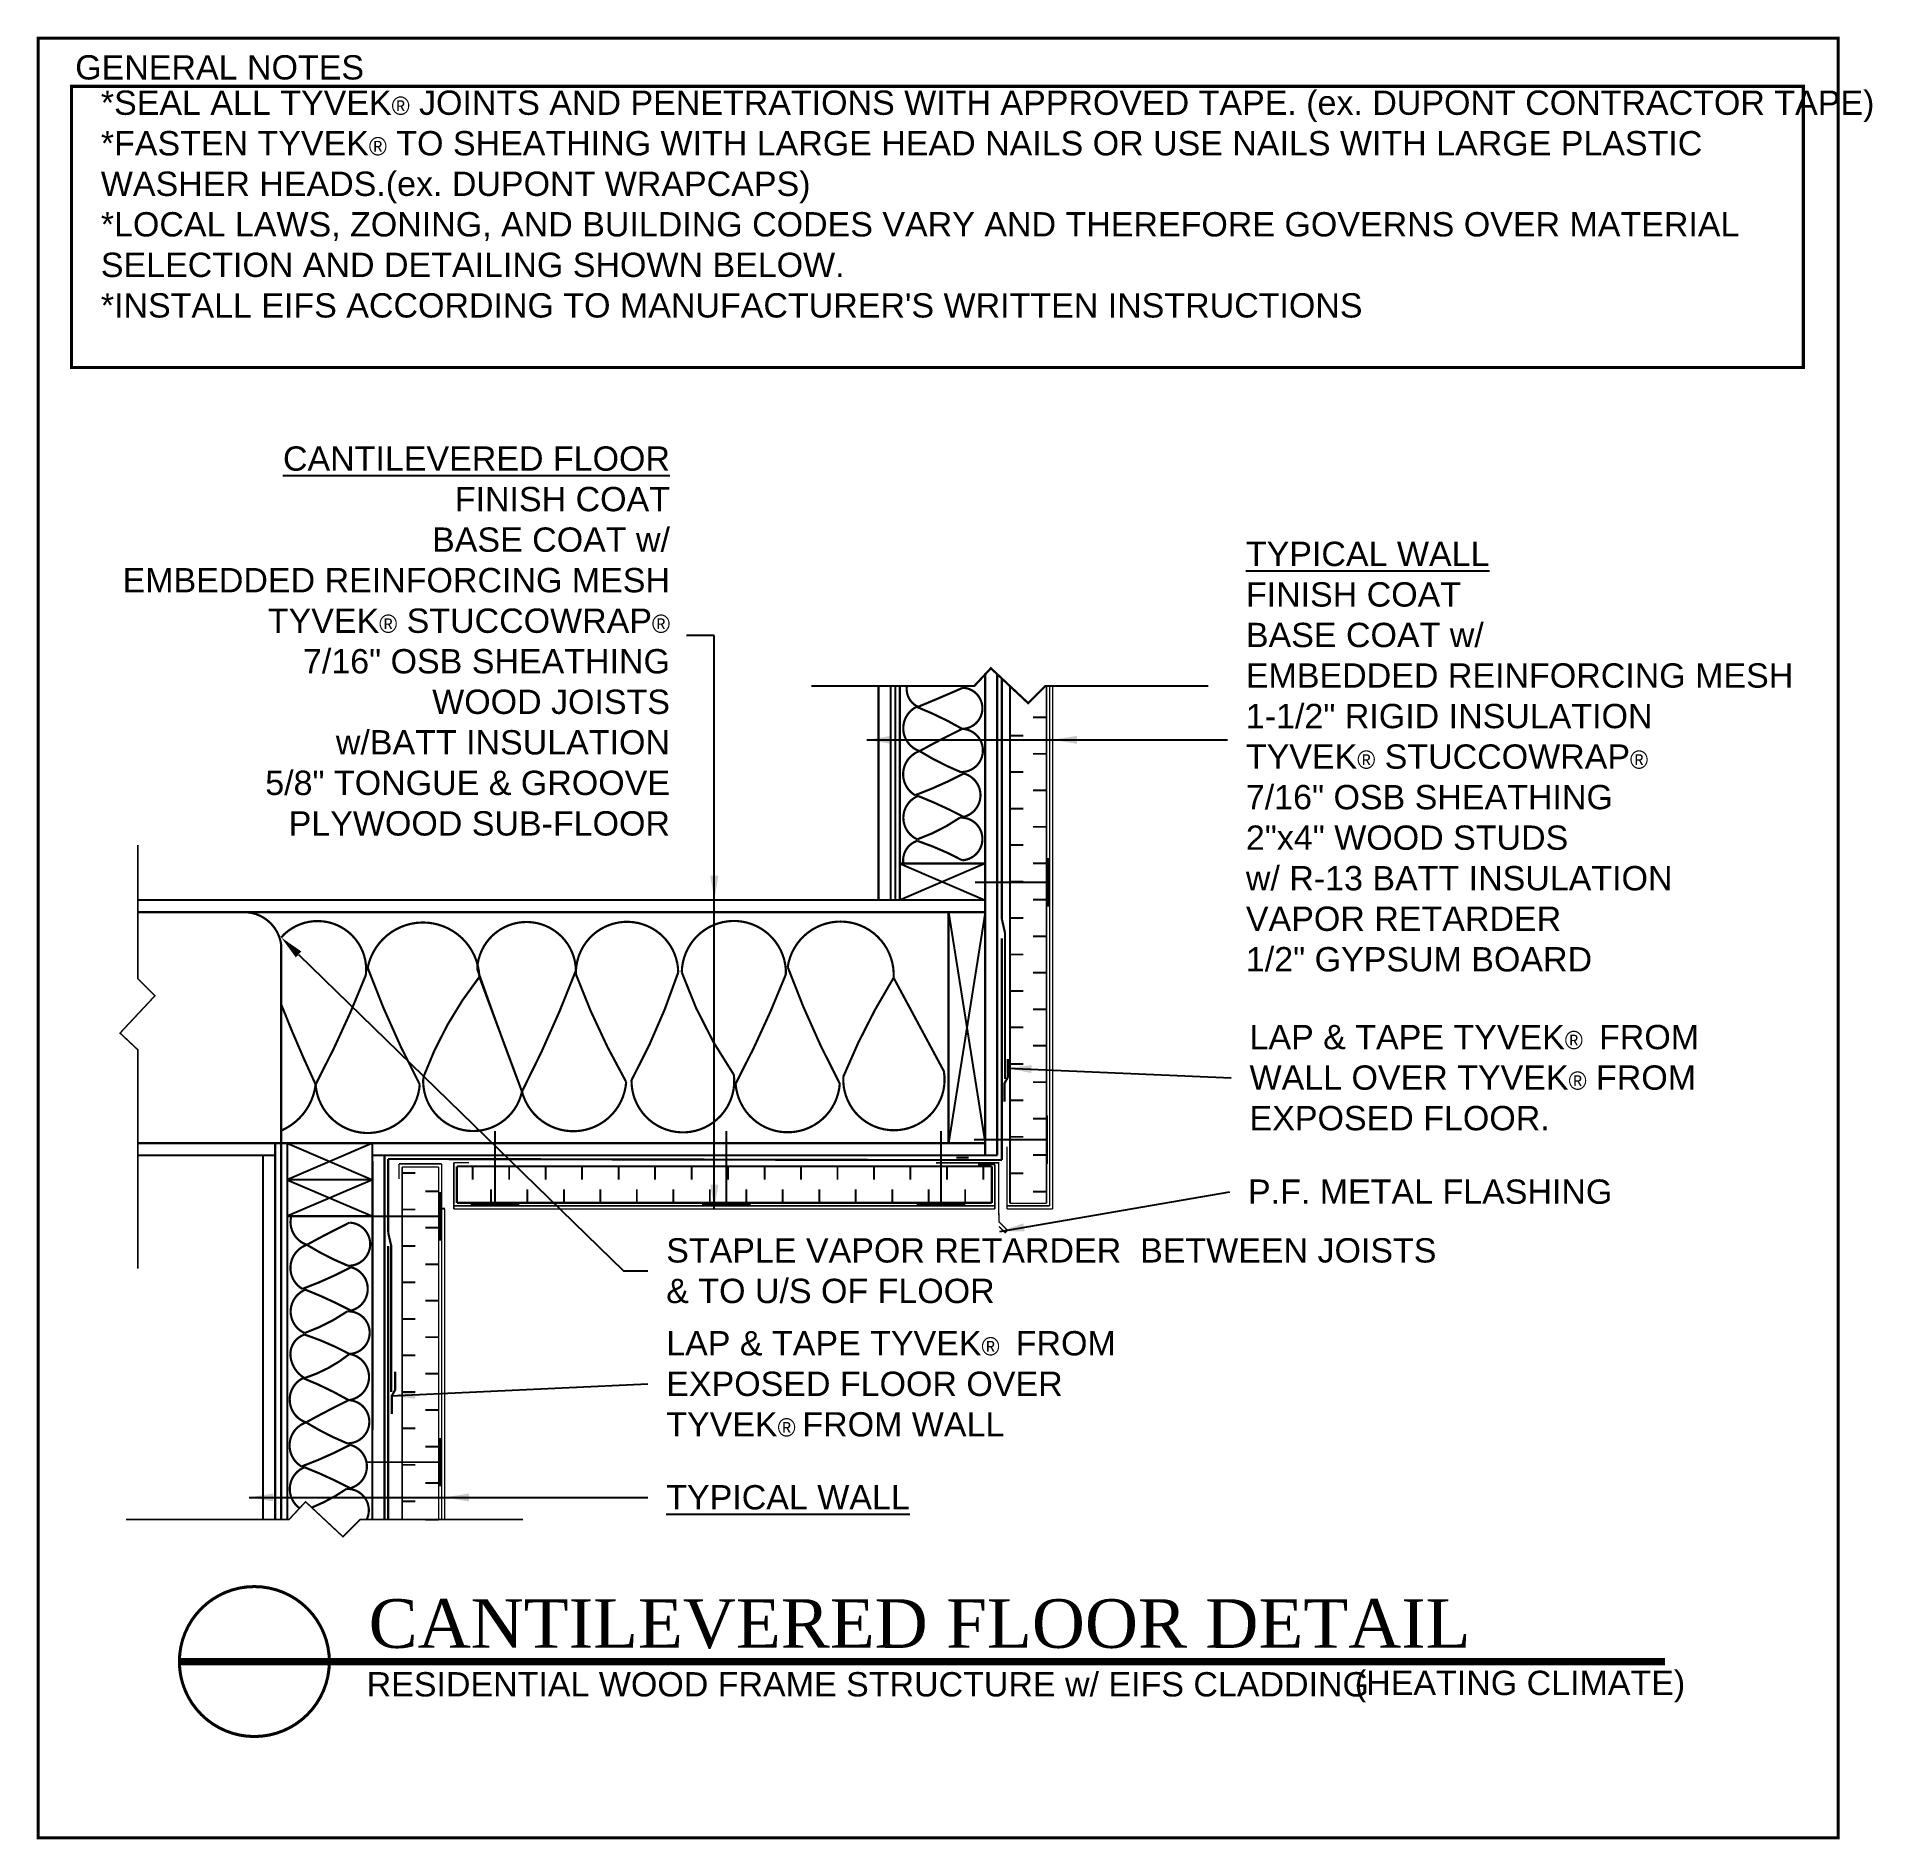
# Model space of a CAD drawing. Extents: x -7.1 to 68.3, y 348.1 to 422.2.
import ezdxf

# ---------------------------------------------------------------- set-up
doc = ezdxf.new("R2010")
doc.units = 0
doc.header["$MEASUREMENT"] = 0
doc.linetypes.add('CENTER', pattern=[2, 1.25, -0.25, 0.25, -0.25])
doc.linetypes.add('DASHED', pattern=[0.75, 0.5, -0.25])
doc.layers.get('0').update_dxf_attribs({"linetype": 'CONTINUOUS'})
for name, color, linetype in [('CLADDING', 7, 'CONTINUOUS'), ('FASTENING', 1, 'CONTINUOUS'), ('FLASHING', 124, 'CONTINUOUS'), ('INSULATION', 40, 'CONTINUOUS'), ('STRUCTURE', 7, 'CONTINUOUS'), ('TEXT', 7, 'CONTINUOUS'), ('TITLE', 7, 'CONTINUOUS'), ('TYVEK', 5, 'DASHED'), ('VAPOURBARRIER', 114, 'CENTER'), ('WINDOW', 7, 'CONTINUOUS')]:
    doc.layers.add(name, color=color, linetype=linetype)
doc.styles.add('DETAILS', font='sanss___.ttf', dxfattribs={"height": 1})
doc.styles.add('TITLE', font='TIMES.TTF', dxfattribs={"height": 2})
doc.dimstyles.new('TYVEKDETAILS', dxfattribs={"dimtxt": 1.5, "dimasz": 1, "dimexe": 0.75, "dimexo": 0.75, "dimgap": 0.75, "dimtad": 0, "dimtih": 1, "dimtoh": 1, "dimdec": 4, "dimzin": 0, "dimtxsty": 'DETAILS', "dimcen": 0.0625, "dimazin": 3, "dimtfac": 1, "dimtdec": 4, "dimtofl": 0, "dimtmove": 0, "dimatfit": 3, "dimtolj": 1, "dimtzin": 0})

# ---------------------------------------------------------------- blocks, each defined once
blk = doc.blocks.new('A$C62347D60')
at = {"const_width": 0.125}
blk.add_lwpolyline([(0.062, 0.062), (74.062, 0.062), (74.062, 74.062), (0.062, 74.062)], close=True, dxfattribs=at)
blk.add_lwpolyline([(8.949, 10.392, -1), (8.949, 4.226, -1), (8.949, 10.392, -0.7496)], format="xyb", dxfattribs=at)
at = {"layer": 'TITLE', "const_width": 0.125}
blk.add_lwpolyline([(1.428, 72.084), (72.635, 72.084), (72.635, 60.518), (1.428, 60.518)], close=True, dxfattribs=at)
at = {"layer": 'TITLE', "insert": (1.583, 73.365), "char_height": 1, "width": 19.25, "attachment_point": 1, "style": 'DETAILS'}
blk.add_mtext('GENERAL NOTES', dxfattribs=at)
blk = doc.blocks.new('A$C23C84D14')
at = {"layer": 'WINDOW'}
blk.add_blockref('A$C62347D60', (0, 0), dxfattribs=at)

msp = doc.modelspace()

# ---------------------------------------------------------------- linework, layer by layer
at = {"const_width": 0.06}
for points in [[(-2.971, 371.593), (-2.971, 380.59), (-3.701, 381.273), (-2.264, 382.809), (-2.971, 383.516), (-2.971, 389.002)], [(-3.458, 361.27), (3.245, 361.27), (3.928, 362), (5.464, 360.563), (6.171, 361.27), (12.874, 361.27)]]:
    msp.add_lwpolyline(points, dxfattribs=at)
at = {"layer": 'CLADDING'}
msp.add_line((9.647, 374.043), (9.522, 374.043), dxfattribs=at)
at = {"layer": 'CLADDING', "const_width": 0.06}
for points in [[(34.517, 395.546), (34.517, 374.168)], [(34.642, 395.546), (34.642, 374.043)], [(32.767, 376.6), (32.767, 374.043)], [(9.522, 375.895), (7.772, 375.895)], [(7.772, 375.27), (7.772, 375.895)], [(9.522, 372.835), (9.522, 375.895)], [(9.522, 361.27), (9.522, 375.895)], [(10.022, 374.043), (10.022, 375.941)], [(10.647, 375.941), (10.022, 375.941)], [(31.574, 375.869), (32.267, 375.869)], [(32.267, 374.043), (32.267, 375.869)], [(9.647, 361.27), (9.647, 374.043)], [(32.267, 374.168), (10.022, 374.168)], [(32.267, 374.043), (10.022, 374.043)], [(34.517, 374.168), (32.767, 374.168)], [(34.642, 374.043), (32.767, 374.043)]]:
    msp.add_lwpolyline(points, dxfattribs=at)
at = {"layer": 'FASTENING'}
for points, const_width in [([(31.448, 387.478), (34.448, 387.478), (34.448, 388.478), (34.448, 386.478)], 0.08), ([(31.414, 376.895), (34.414, 376.895), (34.414, 377.895), (34.414, 375.895)], 0.08), ([(11.715, 377.243), (11.715, 374.243), (12.715, 374.243), (10.715, 374.243)], 0.08), ([(21.232, 377.243), (21.232, 374.243), (22.232, 374.243), (20.232, 374.243)], 0.08), ([(30.048, 377.243), (30.048, 374.243), (31.048, 374.243), (29.048, 374.243)], 0.08), ([(30.689, 376.151), (31.189, 376.151)], 0.09), ([(6.473, 373.736), (9.473, 373.736), (9.473, 374.736), (9.473, 372.736)], 0.08), ([(6.473, 363.629), (9.473, 363.629), (9.473, 364.629), (9.473, 362.629)], 0.08)]:
    msp.add_lwpolyline(points, dxfattribs=dict(at, const_width=const_width))
at = {"layer": 'FASTENING', "color": 112, "const_width": 0.09}
for points in [[(32.802, 380.209), (32.802, 379.459), (32.666, 379.21), (32.666, 378.46)], [(7.61, 367.353), (7.61, 366.603), (7.474, 366.355), (7.474, 365.605)]]:
    msp.add_lwpolyline(points, dxfattribs=at)
at = {"layer": 'FLASHING', "const_width": 0.06}
msp.add_lwpolyline([(29.851, 375.937), (32.427, 375.937), (32.427, 373.876), (32.435, 373.769), (32.435, 373.519), (32.789, 373.166), (32.789, 373.166), (32.689, 373.066), (32.435, 373.319)], dxfattribs=at)
at = {"layer": 'INSULATION', "const_width": 0.09}
for points in [[(28.652, 395.546, 0.336461), (29.111, 394.69, 0.005769), (30.957, 395.475, -0.962753), (30.926, 393.784, 0.036839), (29.049, 394.69, 0.66635), (29.172, 392.87, -0.011745), (30.926, 393.784, -0.991477), (30.864, 392.008, -0.042055), (29.172, 392.87, 0.636976), (28.988, 391.055, 0.033771), (30.988, 391.947, -0.771237), (30.988, 390.163, 0.02843), (29.111, 391.024, 0.661486), (29.08, 389.241, 0.065918), (30.834, 390.133, -0.997476), (30.926, 388.38, 0.044094), (29.08, 389.179, 0.3675), (28.505, 388.244)], [(11.073, 383.583), (12.825, 378.867, -0.934424), (8.769, 379.456, -0.077731), (11.073, 383.583, 0.889373), (6.481, 383.96, 0.033771), (8.622, 379.161, -0.932497), (4.341, 379.161, 0.02843), (6.408, 383.665, 0.731184), (2.924, 385.207, 0.731184)], [(28.105, 383.547), (30.171, 379.707, -1.120916), (26.039, 379.485, -0.042055), (28.105, 383.547, 0.955215), (23.751, 383.99, 0.033771), (25.891, 379.19, -0.932497), (21.61, 379.19, 0.02843), (23.677, 383.694, 1.006035), (19.396, 383.768, 0.065918), (21.537, 379.559, -1.071863), (17.33, 379.338, 0.044094), (19.249, 383.768, 1.007041), (15.042, 383.694, 0.04039), (17.109, 379.264, -0.84882), (12.825, 378.867, 0.027786), (15.042, 383.842, 0.967203), (10.983, 383.916, 0.005895), (12.825, 378.867, 0.149052)], [(2.924, 382.457, 0.016382), (4.341, 379.161, -0.267376), (2.924, 377.263, -0.267376)], [(3.34, 373.744, 0.390452), (3.981, 372.567, -0.011745), (5.735, 373.481, -0.991477), (5.673, 371.706, -0.042055), (3.981, 372.567, 0.636976), (3.796, 370.753, 0.033771), (5.796, 371.645, -0.771237), (5.796, 369.861, 0.02843), (3.92, 370.722, 0.661486), (3.889, 368.939, 0.065918), (5.642, 369.83, -0.997476), (5.735, 368.078, 0.044094), (3.889, 368.877, 0.3675), (3.313, 367.942)], [(3.313, 367.942, 0.225724), (3.884, 367.086, 0.091851), (5.735, 368.078, -0.862957), (5.699, 366.179, 0.036839), (3.823, 367.086, 0.66635), (3.946, 365.265, -0.011745), (5.699, 366.179, -0.991477), (5.638, 364.404, -0.042055), (3.946, 365.265, 0.636976), (3.761, 363.451, 0.033771), (5.761, 364.342, -0.771237), (5.761, 362.559, 0.02843), (3.884, 363.42, 0.589879), (3.681, 361.736, 0.589879)], [(4.183, 361.761, 0.054132), (5.607, 362.528, -0.569603), (6.441, 361.27)]]:
    msp.add_lwpolyline(points, format="xyb", dxfattribs=at)
at = {"layer": 'INSULATION', "color": 202}
for points, const_width in [([(32.892, 395.538), (32.892, 374.277)], 0.09), ([(34.392, 395.546), (34.392, 374.277)], 0.06), ([(34.392, 394.256), (33.842, 394.256)], 0.08), ([(33.442, 393.506), (32.892, 393.506)], 0.08), ([(34.392, 392.756), (33.842, 392.756)], 0.08), ([(33.442, 392.006), (32.892, 392.006)], 0.08), ([(34.392, 391.256), (33.842, 391.256)], 0.08), ([(33.442, 390.506), (32.892, 390.506)], 0.08), ([(34.392, 389.756), (33.842, 389.756)], 0.08), ([(33.442, 389.006), (32.892, 389.006)], 0.08), ([(34.392, 388.256), (33.842, 388.256)], 0.08), ([(34.392, 386.756), (33.842, 386.756)], 0.08), ([(33.442, 386.006), (32.892, 386.006)], 0.08), ([(34.392, 385.256), (33.842, 385.256)], 0.08), ([(33.442, 384.506), (32.892, 384.506)], 0.08), ([(34.392, 383.756), (33.842, 383.756)], 0.08), ([(33.442, 383.006), (32.892, 383.006)], 0.08), ([(34.392, 382.256), (33.842, 382.256)], 0.08), ([(33.442, 381.506), (32.892, 381.506)], 0.08), ([(34.392, 380.756), (33.842, 380.756)], 0.08), ([(33.442, 380.006), (32.892, 380.006)], 0.08), ([(34.392, 379.256), (33.842, 379.256)], 0.08), ([(33.442, 378.506), (32.892, 378.506)], 0.08), ([(34.392, 377.756), (33.842, 377.756)], 0.08), ([(33.442, 377.006), (32.892, 377.006)], 0.06), ([(32.142, 375.793), (32.142, 374.293)], 0.1), ([(34.392, 376.256), (33.842, 376.256)], 0.08), ([(8.447, 375.52), (7.897, 375.52)], 0.08), ([(9.397, 375.77), (7.897, 375.77)], 0.06), ([(7.897, 375.77), (7.897, 361.27)], 0.06), ([(9.397, 375.77), (9.397, 361.27)], 0.06), ([(32.142, 375.793), (10.147, 375.793)], 0.09), ([(10.147, 374.293), (10.147, 375.793)], 0.09), ([(10.798, 375.793), (10.798, 375.243)], 0.08), ([(12.298, 375.793), (12.298, 375.243)], 0.08), ([(13.798, 375.793), (13.798, 375.243)], 0.08), ([(15.298, 375.793), (15.298, 375.243)], 0.08), ([(16.798, 375.793), (16.798, 375.243)], 0.08), ([(18.298, 375.793), (18.298, 375.243)], 0.08), ([(19.798, 375.793), (19.798, 375.243)], 0.08), ([(21.298, 375.793), (21.298, 375.243)], 0.08), ([(22.798, 375.793), (22.798, 375.243)], 0.08), ([(24.298, 375.793), (24.298, 375.243)], 0.08), ([(25.798, 375.793), (25.798, 375.243)], 0.08), ([(27.298, 375.793), (27.298, 375.243)], 0.08), ([(28.798, 375.793), (28.798, 375.243)], 0.08), ([(30.298, 375.793), (30.298, 375.243)], 0.08), ([(31.798, 375.793), (31.798, 375.243)], 0.08), ([(33.442, 375.506), (32.892, 375.506)], 0.08), ([(9.397, 374.77), (8.847, 374.77)], 0.08), ([(32.142, 374.293), (10.147, 374.293)], 0.09), ([(11.548, 374.843), (11.548, 374.293)], 0.08), ([(13.048, 374.843), (13.048, 374.293)], 0.08), ([(14.548, 374.843), (14.548, 374.293)], 0.08), ([(14.548, 374.843), (14.548, 374.293)], 0.08), ([(16.048, 374.843), (16.048, 374.293)], 0.08), ([(17.548, 374.843), (17.548, 374.293)], 0.08), ([(17.548, 374.843), (17.548, 374.293)], 0.08), ([(19.048, 374.843), (19.048, 374.293)], 0.08), ([(20.548, 374.843), (20.548, 374.293)], 0.08), ([(22.048, 374.843), (22.048, 374.293)], 0.08), ([(23.548, 374.843), (23.548, 374.293)], 0.08), ([(23.548, 374.843), (23.548, 374.293)], 0.08), ([(25.048, 374.843), (25.048, 374.293)], 0.08), ([(26.548, 374.843), (26.548, 374.293)], 0.08), ([(26.548, 374.843), (26.548, 374.293)], 0.08), ([(28.048, 374.843), (28.048, 374.293)], 0.08), ([(29.548, 374.843), (29.548, 374.293)], 0.08), ([(31.048, 374.843), (31.048, 374.293)], 0.08), ([(34.392, 374.756), (33.842, 374.756)], 0.08), ([(8.447, 374.02), (7.897, 374.02)], 0.08), ([(34.392, 374.277), (32.892, 374.277)], 0.06), ([(9.397, 373.27), (8.847, 373.27)], 0.08), ([(9.397, 373.27), (8.847, 373.27)], 0.08), ([(8.447, 372.52), (7.897, 372.52)], 0.08), ([(9.397, 371.77), (8.847, 371.77)], 0.08), ([(9.397, 371.77), (8.847, 371.77)], 0.08), ([(9.397, 371.77), (8.847, 371.77)], 0.08), ([(8.447, 371.02), (7.897, 371.02)], 0.08), ([(9.397, 370.27), (8.847, 370.27)], 0.08), ([(9.397, 370.27), (8.847, 370.27)], 0.08), ([(9.397, 370.27), (8.847, 370.27)], 0.08), ([(8.447, 369.52), (7.897, 369.52)], 0.08), ([(9.397, 368.77), (8.847, 368.77)], 0.08), ([(9.397, 368.77), (8.847, 368.77)], 0.08), ([(9.397, 368.77), (8.847, 368.77)], 0.08), ([(8.447, 368.02), (7.897, 368.02)], 0.08), ([(9.397, 367.27), (8.847, 367.27)], 0.08), ([(8.447, 366.52), (7.897, 366.52)], 0.08), ([(9.397, 365.77), (8.847, 365.77)], 0.08), ([(9.397, 365.77), (8.847, 365.77)], 0.08), ([(8.447, 365.02), (7.897, 365.02)], 0.08), ([(9.397, 364.27), (8.847, 364.27)], 0.08), ([(9.397, 364.27), (8.847, 364.27)], 0.08), ([(8.447, 363.52), (7.897, 363.52)], 0.08), ([(9.397, 362.77), (8.847, 362.77)], 0.08), ([(9.397, 362.77), (8.847, 362.77)], 0.08), ([(8.447, 362.02), (7.897, 362.02)], 0.08), ([(9.397, 361.27), (8.847, 361.27)], 0.08)]:
    msp.add_lwpolyline(points, dxfattribs=dict(at, const_width=const_width))
at = {"layer": 'INSULATION', "const_width": 0.08}
for points in [[(33.442, 387.506), (32.892, 387.506)], [(20.548, 374.843), (20.548, 374.293)]]:
    msp.add_lwpolyline(points, dxfattribs=at)
at = {"layer": 'INSULATION', "color": 140, "const_width": 0.08}
for points in [[(9.397, 365.77), (8.847, 365.77)], [(9.397, 364.27), (8.847, 364.27)], [(9.397, 362.77), (8.847, 362.77)]]:
    msp.add_lwpolyline(points, dxfattribs=at)
at = {"layer": 'STRUCTURE'}
for p, q in [((28.366, 386.744), (28.366, 395.546)), ((31.866, 388.244), (28.366, 386.744)), ((28.366, 388.244), (31.866, 386.744)), ((31.866, 386.744), (28.366, 386.744)), ((31.866, 386.244), (30.366, 376.744)), ((30.366, 386.244), (31.866, 376.744)), ((6.675, 376.744), (3.175, 375.244)), ((3.175, 376.744), (6.675, 375.244)), ((6.675, 366.508), (6.675, 376.008)), ((6.675, 376.008), (6.675, 364.973)), ((3.175, 375.244), (6.675, 373.744)), ((6.675, 375.244), (3.175, 373.744)), ((6.675, 375.801), (6.675, 366.635))]:
    msp.add_line(p, q, dxfattribs=at)
for points, const_width in [([(27.485, 395.586), (27.485, 386.744), (27.985, 386.744), (27.985, 395.586)], 0.09), ([(28.366, 395.586), (28.366, 386.744), (31.866, 386.744), (31.866, 396.061)], 0.09), ([(31.866, 396.022), (31.866, 376.244)], 0.1), ([(32.366, 396.031), (32.366, 376.244)], 0.09), ([(31.866, 388.244), (28.366, 388.244)], 0.09), ([(31.866, 386.744), (-2.971, 386.744)], 0.09), ([(31.866, 386.244), (-2.971, 386.244)], 0.09), ([(30.366, 386.244), (30.366, 376.744)], 0.1), ([(31.866, 380.744), (31.866, 376.244)], 0.09), ([(-2.971, 376.744), (31.866, 376.744), (31.866, 376.244), (6.675, 376.244)], 0.09), ([(-1.61, 376.744), (2.675, 376.744), (2.675, 376.244), (-2.971, 376.244)], 0.09), ([(3.175, 361.27), (3.175, 376.744), (6.675, 376.744), (6.675, 361.27)], 0.09), ([(3.175, 376.744), (3.175, 361.27)], 0.09), ([(6.675, 376.744), (6.675, 366.389)], 0.09), ([(2.175, 361.27), (2.175, 376.244), (2.675, 376.244), (2.675, 361.27)], 0.09), ([(31.866, 376.244), (6.675, 376.244)], 0.09), ([(7.175, 376.244), (7.175, 361.27)], 0.09), ([(31.866, 376.244), (32.366, 376.244)], 0.09), ([(6.675, 375.244), (3.175, 375.244)], 0.09), ([(6.675, 373.744), (3.175, 373.744)], 0.09)]:
    msp.add_lwpolyline(points, dxfattribs=dict(at, const_width=const_width))
at = {"layer": 'TEXT', "const_width": 0.09}
msp.add_lwpolyline([(24.718, 395.546), (31.421, 395.546), (32.104, 396.276), (33.64, 394.839), (34.347, 395.546), (41.05, 395.546)], dxfattribs=at)
at = {"layer": 'TEXT'}
msp.add_lwpolyline([(3.641, 384.509), (17.006, 371.498), (18.006, 371.498)], dxfattribs=at)
msp.add_solid([(3.524, 384.39), (2.924, 385.207), (3.757, 384.629)], dxfattribs=at)
at = {"layer": 'TITLE', "const_width": 0.3}
msp.add_lwpolyline([(-1.26, 355.43), (59.826, 355.43)], dxfattribs=at)
at = {"layer": 'TYVEK', "const_width": 0.09}
for points in [[(32.558, 395.852), (32.558, 385.952)], [(32.558, 385.952), (32.683, 385.403)], [(32.558, 385.169), (32.558, 376.052)], [(32.683, 385.403), (32.683, 379.383)], [(29.844, 376.052), (7.32, 376.098)], [(7.32, 376.098), (7.32, 373.088)], [(29.844, 376.052), (32.558, 376.052)], [(7.32, 373.088), (7.445, 372.539)], [(7.32, 372.52), (7.32, 367.017), (7.32, 361.27)], [(7.445, 372.539), (7.445, 366.52)]]:
    msp.add_lwpolyline(points, dxfattribs=at)
at = {"layer": 'VAPOURBARRIER', "linetype": 'CENTER', "const_width": 0.09}
msp.add_lwpolyline([(28.175, 395.586), (28.175, 386.744)], dxfattribs=at)
at = {"layer": 'VAPOURBARRIER'}
msp.add_lwpolyline([(2.924, 361.27, 0.09, 0.09, 0), (2.924, 384.907, 0.09, 0.09, 0.359026), (1.483, 386.244, 0, 0, 0)], format="xyseb", dxfattribs=at)

# ---------------------------------------------------------------- block references
at = {"layer": 'INSULATION'}
msp.add_blockref('A$C23C84D14', (-7.127, 348.121), dxfattribs=at)

# ---------------------------------------------------------------- texts
at = {"layer": 'STRUCTURE', "char_height": 1, "attachment_point": 4, "style": 'DETAILS'}
for s, insert in [('LAP & TAPE TYVEK\\fSymbol|b0|i0|c2|p18;\\H0.75;â \\fSansSerif|b0|i0|c2|p2;\\H1; FROM \\PWALL OVER TYVEK\\fSymbol|b0|i0|c2|p18;\\H0.75;â\\fSansSerif|b0|i0|c2|p2;\\H1; FROM \\PEXPOSED FLOOR.  ', (42.739, 379.437)), ('P.F. METAL FLASHING', (42.676, 374.746)), ('STAPLE VAPOR RETARDER  BETWEEN JOISTS\\P& TO U/S OF FLOOR ', (18.756, 371.498)), ('LAP & TAPE TYVEK\\fSymbol|b0|i0|c2|p18;\\H0.75;â \\fSansSerif|b0|i0|c2|p2;\\H1; FROM \\PEXPOSED FLOOR OVER \\PTYVEK\\fSymbol|b0|i0|c2|p18;\\H0.75;â \\fSansSerif|b0|i0|c2|p2;\\H1;FROM WALL ', (18.756, 366.845))]:
    msp.add_mtext(s, dxfattribs=dict(at, insert=insert))
at = {"layer": 'TEXT', "insert": (-4.49, 420.033), "char_height": 1, "width": 69.25, "attachment_point": 1, "style": 'DETAILS'}
msp.add_mtext("*SEAL ALL TYVEK{\\fSymbol|b0|i0|c2|p18;\\H0.75x;â} JOINTS AND PENETRATIONS WITH APPROVED TAPE. (ex. DUPONT CONTRACTOR TAPE)\\P*{\\fSansSerif|b0|i0|c2|p0;FASTEN TYVEK\\fSymbol|b0|i0|c2|p16;\\H0.75x;â\\fSansSerif|b0|i0|c2|p0;\\H1.333x; TO SHEATHING WITH LARGE HEAD NAILS OR USE NAILS WITH LARGE PLASTIC WASHER HEADS.}(ex. DUPONT WRAPCAPS)\\P*LOCAL LAWS, ZONING, AND BUILDING CODES VARY AND THEREFORE GOVERNS OVER MATERIAL SELECTION AND DETAILING SHOWN BELOW.\\P*INSTALL EIFS ACCORDING TO MANUFACTURER'S WRITTEN INSTRUCTIONS", dxfattribs=at)
at = {"layer": 'TEXT', "char_height": 1, "style": 'DETAILS'}
for s, insert, attachment_point in [('\\LCANTILEVERED FLOOR\\P\\lFINISH COAT\\PBASE COAT w/\\PEMBEDDED REINFORCING MESH\\P TYVEK\\fSymbol|b0|i0|c2|p18;\\H0.75;â\\fSansSerif|b0|i0|c2|p2;\\H1; STUCCOWRAP\\fSymbol|b0|i0|c2|p18;\\H0.75;â\\P\\fSansSerif|b0|i0|c2|p2;\\H1;7/16" OSB SHEATHING\\PWOOD JOISTS\\Pw/BATT INSULATION\\P5/8" TONGUE & GROOVE \\PPLYWOOD SUB-FLOOR', (18.91, 397.391), 6), ('\\LTYPICAL WALL\\P\\lFINISH COAT\\PBASE COAT w/\\PEMBEDDED REINFORCING MESH\\P1-1/2" RIGID INSULATION\\PTYVEK\\fSymbol|b0|i0|c2|p18;\\H0.75;â\\fSansSerif|b0|i0|c2|p2;\\H1; STUCCOWRAP\\fSymbol|b0|i0|c2|p18;\\H0.75;â\\P\\fSansSerif|b0|i0|c2|p2;\\H1;7/16" OSB SHEATHING\\P2"x4" WOOD STUDS \\Pw/ R-13 BATT INSULATION\\PVAPOR RETARDER\\P1/2" GYPSUM BOARD', (42.589, 392.637), 4), ('\\LTYPICAL WALL', (18.756, 362.179), 4)]:
    msp.add_mtext(s, dxfattribs=dict(at, insert=insert, attachment_point=attachment_point))
at = {"layer": 'TITLE', "attachment_point": 4}
for s, insert, char_height, width, style in [('CANTILEVERED FLOOR DETAIL', (6.521, 356.972), 2, 54.43787, 'TITLE'), ('RESIDENTIAL WOOD FRAME STRUCTURE w/ EIFS CLADDING ', (6.439, 354.488), 1, 54.4375, 'DETAILS'), ('(HEATING CLIMATE)', (47.07, 354.403), 1, 14.74941, 'DETAILS')]:
    msp.add_mtext(s, dxfattribs=dict(at, insert=insert, char_height=char_height, width=width, style=style))

# ---------------------------------------------------------------- leaders
at = {"layer": 'STRUCTURE', "annotation_type": 0, "has_hookline": 1, "hookline_direction": 0}
for points, text_width in [([(32.777, 379.834), (41.989, 379.437)], 18.096), ([(32.478, 373.116), (41.926, 374.746)], 14.494), ([(7.437, 366.355), (18.006, 366.845)], 18.096)]:
    msp.add_leader(points, dimstyle='TYVEKDETAILS', dxfattribs=dict(at, text_width=text_width))
at = {"layer": 'TEXT'}
for points in [[(20.733, 374.043), (20.733, 397.628), (19.587, 397.628)], [(20.733, 386.744), (20.733, 395.292)], [(27.007, 393.334), (41.839, 393.334)], [(1.604, 362.179), (18.006, 362.179)]]:
    msp.add_leader(points, dimstyle='TYVEKDETAILS', dxfattribs=at)
at = {"layer": 'TEXT', "annotation_type": 0, "has_hookline": 1, "hookline_direction": 0}
for points, text_width in [([(34.642, 393.334), (41.839, 393.334)], 21.871), ([(9.647, 362.179), (18.006, 362.179)], 9.774)]:
    msp.add_leader(points, dimstyle='TYVEKDETAILS', dxfattribs=dict(at, text_width=text_width))

doc.saveas('drawing.dxf')
